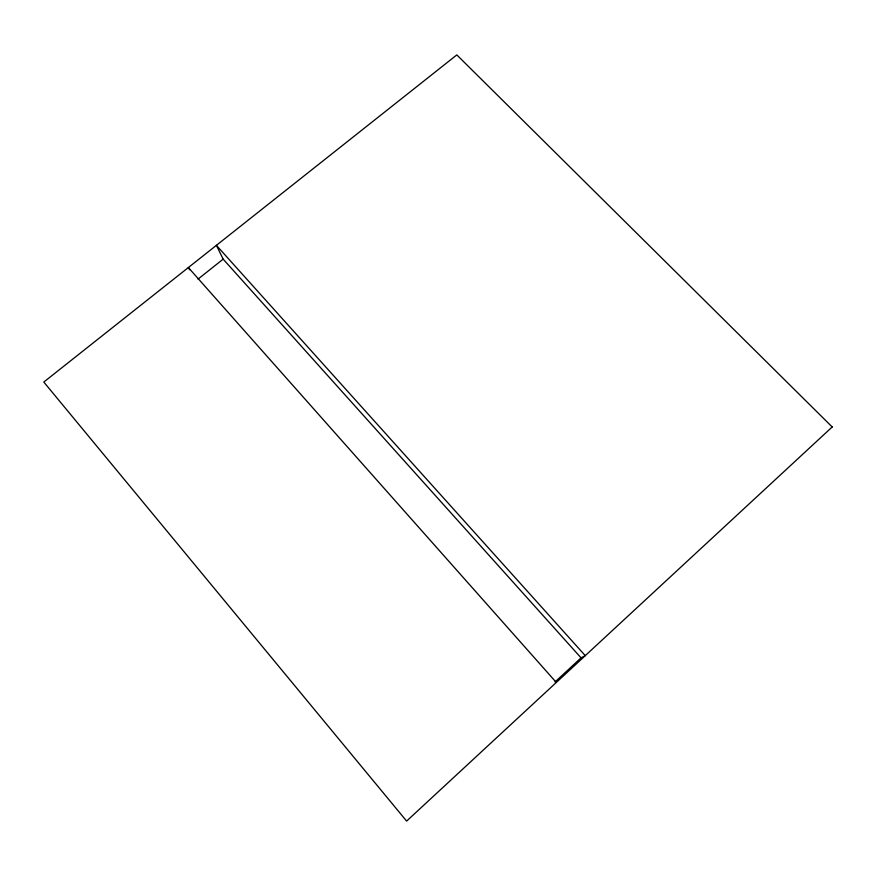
<?xml version="1.0" encoding="UTF-8"?>
<svg xmlns="http://www.w3.org/2000/svg" width="876" height="876" viewBox="0 0 876 876"><rect width="100%" height="100%" fill="white"/><g stroke="black" fill="none" stroke-linecap="round" stroke-linejoin="round"><path stroke-width="1.31" d="M555.001 681.988L581.051 657.865L585.267 655.642L216.405 245.335L223.161 259.132L581.051 657.865M198.042 279.105L223.161 259.132M556.315 682.459L188.351 267.552L189.621 269.753M832.2 426.962L406.617 821.086L43.8 382.045L456.812 54.914L832.2 426.962"/></g></svg>
